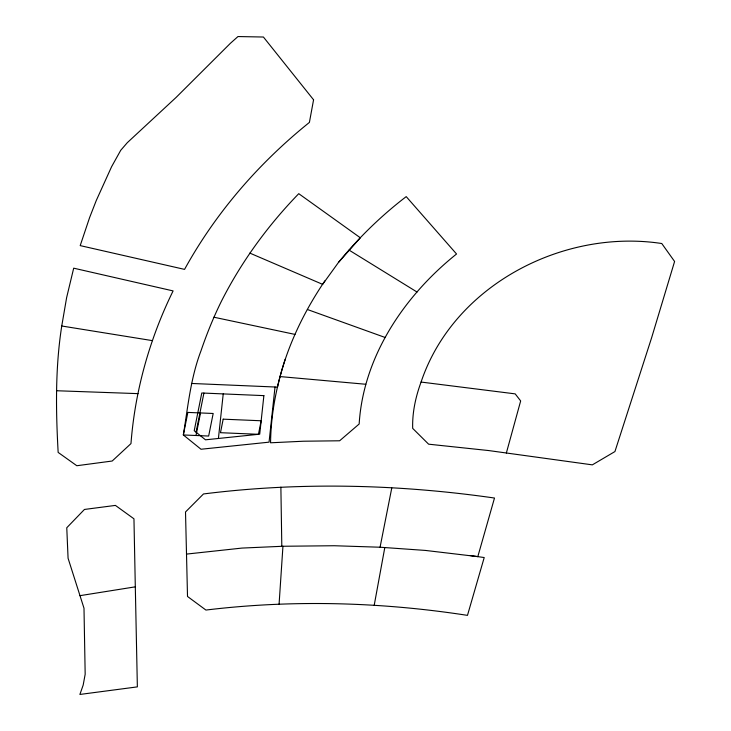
<?xml version="1.0" encoding="UTF-8"?>
<svg xmlns="http://www.w3.org/2000/svg" width="731" height="731" viewBox="0 0 731 731"><rect width="100%" height="100%" fill="white"/><g stroke="black" fill="none" stroke-linecap="round" stroke-linejoin="round"><path stroke-width="1.1" d="M279.078 604.281L282.943 546.258L334.305 545.737L380.065 547.227L425.442 550.434L477.809 556.629L494.494 498.03C398.258 484.242 300.039 481.793 203.492 493.955L185.51 511.974L187.511 596.469L205.923 610.056C292.765 599.502 381.061 602.033 467.474 615.365L484.214 557.543L470.353 555.578M218.414 438.472L223.229 393.908M275.02 387.01L269.054 442.164L201.007 449.245L183.344 434.963C187.931 406.674 190.672 377.836 200.979 350.862C206.727 334.003 213.406 317.464 221.292 301.492C241.358 261.808 267.811 225.577 298.751 193.678L360.328 237.785L338.444 262.475L322.636 284.35L249.838 253.1M61.751 325.999L66.612 297.681L73.694 268.176L173.101 290.911C149.709 338.554 134.997 390.619 130.977 443.589L112.19 461.023L76.819 465.729L58.151 452.416C55.821 410.274 55.2 367.812 61.751 325.999L152.459 340.637M374.217 605.222L384.798 547.583M380.065 547.227L391.779 487.952M196.072 432.213L203.912 393.086M195.999 435.502L200.522 412.951M506.355 453.028L520.664 400.935L515.191 393.872L421.074 382.057C415.637 396.887 412.202 412.512 412.686 428.375L428.622 444.183L488.71 450.561L592.348 464.861L614.935 451.557L651.659 337.621L674.594 261.479L661.774 243.524C563.172 228.483 453.531 285.2 421.074 382.057M324.893 280.841C303.045 313.096 285.912 348.943 277.497 387.11L191.458 383.455M285.236 359.223C276.373 386.196 270.918 414.358 270.561 442.794L303.392 441.222L339.623 440.784L359.159 424.007C363.325 356.152 404.608 295.543 456.546 253.995L406.217 196.621C381.125 215.828 358.391 237.977 338.444 262.475M79.99 595.664L135.308 586.838L133.956 518.809L115.407 505.404L84.449 509.452L66.768 527.755L68.074 558.246L83.992 608.219L85.171 674.238L83.179 685.075L79.889 694.45L137.364 686.875L135.308 586.838M186.515 554.089L241.998 548.076L282.943 546.258M56.543 390.738L138.031 393.634M280.046 376.575L365.765 384.259M213.909 317.217L294.986 334.405M307.404 309.505L385.164 337.484M349.062 250.103L417.026 292.034M280.878 487.157L281.81 546.313M263.882 395.635L259.715 434.177L205.484 439.815L194.218 430.714L201.783 392.995L263.882 395.635M313.572 99.8L309.405 122.415C258.938 162.995 215.855 212.566 184.559 269.383L80.2 245.607L89.584 217.646L96.264 200.532L111.578 166.741L120.725 150.303L127.304 142.682L176.134 97.397L230.393 43.312L237.977 36.55L263.416 37.025L313.572 99.8M187.858 412.412L183.335 434.963L208.655 436.041L213.178 413.481L187.858 412.412M223.183 419.165L220.47 432.697L258.445 434.305L261.159 420.773L223.183 419.165"/></g></svg>
